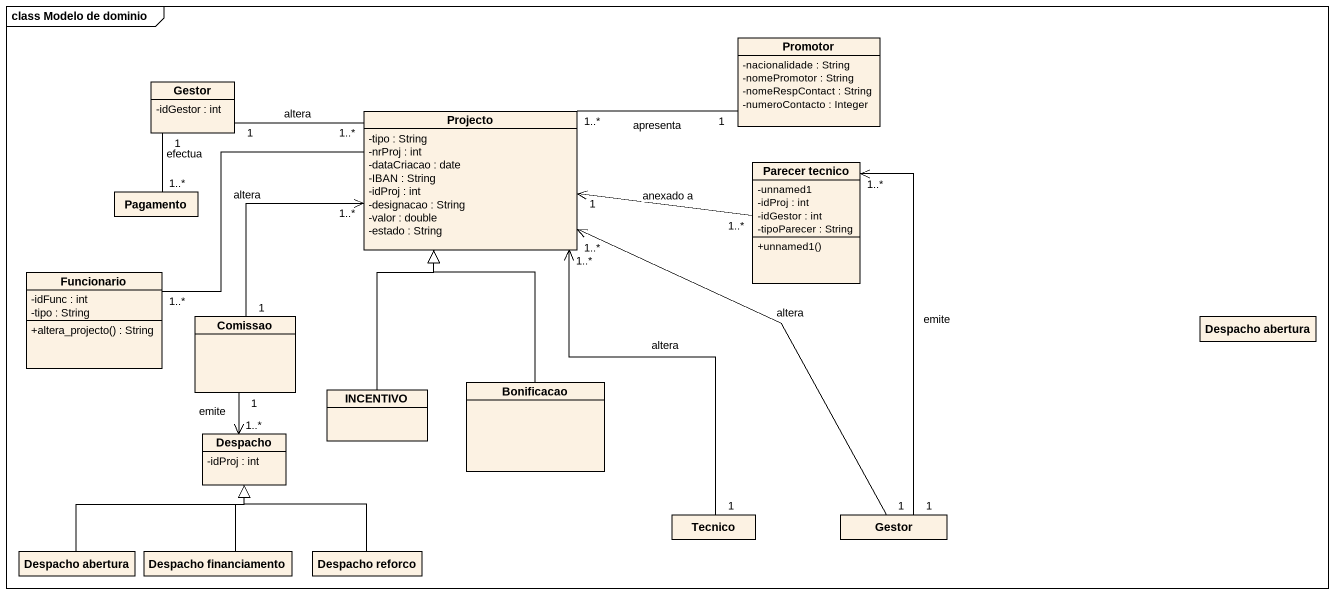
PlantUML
@startuml
mainframe class Modelo de dominio
hide circle
hide empty members
skinparam classAttributeIconSize 0
class Promotor {
  -nacionalidade : String
  -nomePromotor : String
  -nomeRespContact : String
  -numeroContacto : Integer
}
class Gestor {
  -idGestor : int
}
class Projecto {
  -tipo : String
  -nrProj : int
  -dataCriacao : date
  -IBAN : String
  -idProj : int
  -designacao : String
  -valor : double
  -estado : String
}
class "Parecer tecnico" as Parecer_tecnico {
  -unnamed1
  -idProj : int
  -idGestor : int
  -tipoParecer : String
  +unnamed1()
}
class Pagamento
class Funcionario {
  -idFunc : int
  -tipo : String
  +altera_projecto() : String
}
class Comissao
class "Despacho abertura" as Despacho_abertura
class INCENTIVO
class Bonificacao
class Despacho {
  -idProj : int
}
class Tecnico
class "Gestor" as Gestor_2
class "Despacho abertura" as Despacho_abertura_2
class "Despacho financiamento" as Despacho_financiamento
class "Despacho reforco" as Despacho_reforco
Promotor "1" -left- "1..*" Projecto : apresenta
Gestor "1" -right- "1..*" Projecto : altera
Gestor "1" -- "1..*" Pagamento : efectua
Parecer_tecnico "1..*" -left-> "1" Projecto : anexado a
Funcionario "1..*" -right- Projecto
Comissao "1" -up-> "1..*" Projecto : altera
Comissao "1" --> "1..*" Despacho : emite
INCENTIVO -up-|> Projecto
Bonificacao -up-|> Projecto
Tecnico "1" -up-> "1..*" Projecto : altera
Gestor_2 "1" -up-> "1..*" Projecto : altera
Gestor_2 "1" -up-> "1..*" Parecer_tecnico : emite
Despacho_abertura_2 -up-|> Despacho
Despacho_financiamento -up-|> Despacho
Despacho_reforco -up-|> Despacho
@enduml
